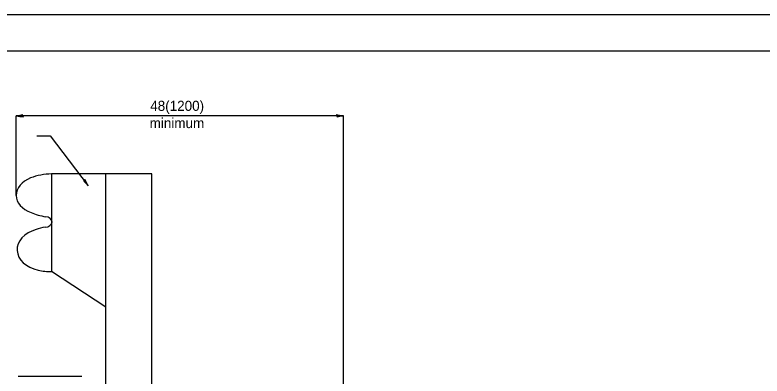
# Model space of a CAD drawing. Extents: x 96285 to 107900, y 69854 to 76557.
# Drawn here: x 104023 to 104542, y 76103 to 76355 of the extents above; entities that cross this region are included whole.
import ezdxf

# ---------------------------------------------------------------- set-up
doc = ezdxf.new("R2010")
doc.units = 0
for name, color, linetype in [('Sheets_50 Reference Boundary', 7, 'Continuous'), ('Sheets_General Details', 7, 'Continuous'), ('Sheets_Printer Plotting Border', 7, 'Continuous')]:
    doc.layers.add(name, color=color, linetype=linetype)

msp = doc.modelspace()

# ---------------------------------------------------------------- linework, layer by layer
at = {"layer": 'Sheets_50 Reference Boundary'}
msp.add_lwpolyline([(103753.71, 76329.53), (105328.71, 76329.53), (105328.71, 75329.54), (103753.71, 75329.54)], close=True, dxfattribs=at)
at = {"layer": 'Sheets_General Details'}
for p, q in [((105353.71, 76354.54), (103653.71, 76354.54)), ((104023.36, 76228.9), (104023.36, 76284.29)), ((104251.05, 76284.28), (104023.36, 76284.28)), ((104251.05, 76051.14), (104251.05, 76284.29)), ((104037.65, 76270.41), (104046.97, 76270.41)), ((104046.97, 76270.41), (104073.45, 76235.57)), ((104117.84, 76243.82), (104047.98, 76243.82)), ((104047.98, 76243.82), (104047.98, 76175.87)), ((104085.66, 76070.08), (104085.66, 76243.82)), ((104117.84, 75886.55), (104117.84, 76243.82)), ((104085.66, 76151.2), (104047.98, 76175.87)), ((104024.82, 76103.16), (104069.12, 76103.16))]:
    msp.add_line(p, q, dxfattribs=at)
msp.add_lwpolyline([(103753.71, 76329.54), (105328.71, 76329.54), (105328.71, 75279.54), (103753.71, 75279.54)], close=True, dxfattribs=at)
for points in [[(104027.95, 76284.22), (104027.8, 76284.9), (104025.86, 76284.61), (104023.36, 76284.28), (104026.02, 76283.92), (104028.36, 76283.51), (104027.95, 76284.22), (104027.75, 76284.67), (104025.04, 76284.28), (104028, 76283.76), (104027.56, 76284.34), (104026.32, 76284.26), (104027.51, 76284.08)], [(104246.46, 76284.35), (104246.61, 76283.66), (104248.55, 76283.96), (104251.05, 76284.28), (104248.39, 76284.65), (104246.05, 76285.06), (104246.46, 76284.35), (104246.66, 76283.9), (104249.37, 76284.29), (104246.41, 76284.81), (104246.85, 76284.22), (104248.09, 76284.3), (104246.9, 76284.48)], [(104070.86, 76239.36), (104070.39, 76238.84), (104071.75, 76237.42), (104073.45, 76235.57), (104072.22, 76237.96), (104071.21, 76240.1), (104070.86, 76239.36), (104070.61, 76238.93), (104072.49, 76236.94), (104071.21, 76239.66), (104070.98, 76238.97), (104071.77, 76238), (104071.22, 76239.08)]]:
    msp.add_lwpolyline(points, dxfattribs=at)
for centre, major_axis, start_param, end_param in [((104048.54, 76220.57), (-31.98, 0), 4.729962, 5.205558), ((104041.95, 76229.05), (-18.59, 0), 5.190242, 7.393034), ((104051.71, 76240.01), (-36.49, 0), 1.054109, 1.353706), ((104043.27, 76210.46), (5.04, 0), 4.772946, 7.739243), ((104044.46, 76191.18), (-20.46, 0), 5.076914, 7.568345), ((104048.64, 76189.67), (-24.09, 0), 4.923981, 5.208728), ((104047.2, 76194.81), (-26.06, 0), 1.237982, 1.600397)]:
    msp.add_ellipse(centre, major_axis=major_axis, ratio=0.727273, start_param=start_param, end_param=end_param, dxfattribs=at)
at = {"layer": 'Sheets_Printer Plotting Border'}
msp.add_lwpolyline([(103653.71, 75254.54), (105353.71, 75254.54), (105353.71, 76354.54), (103653.71, 76354.54)], close=True, dxfattribs=at)

# ---------------------------------------------------------------- texts
at = {"layer": 'Sheets_General Details'}
for s, height, p in [('48(1200)', 7, (104116.65, 76287.77)), ('minimum', 7, (104116.26, 76275.77)), ('227.6918', 0.00833, (104137.18, 76284.29))]:
    msp.add_text(s, height=height, dxfattribs=at).set_placement(p)

doc.saveas('drawing.dxf')
